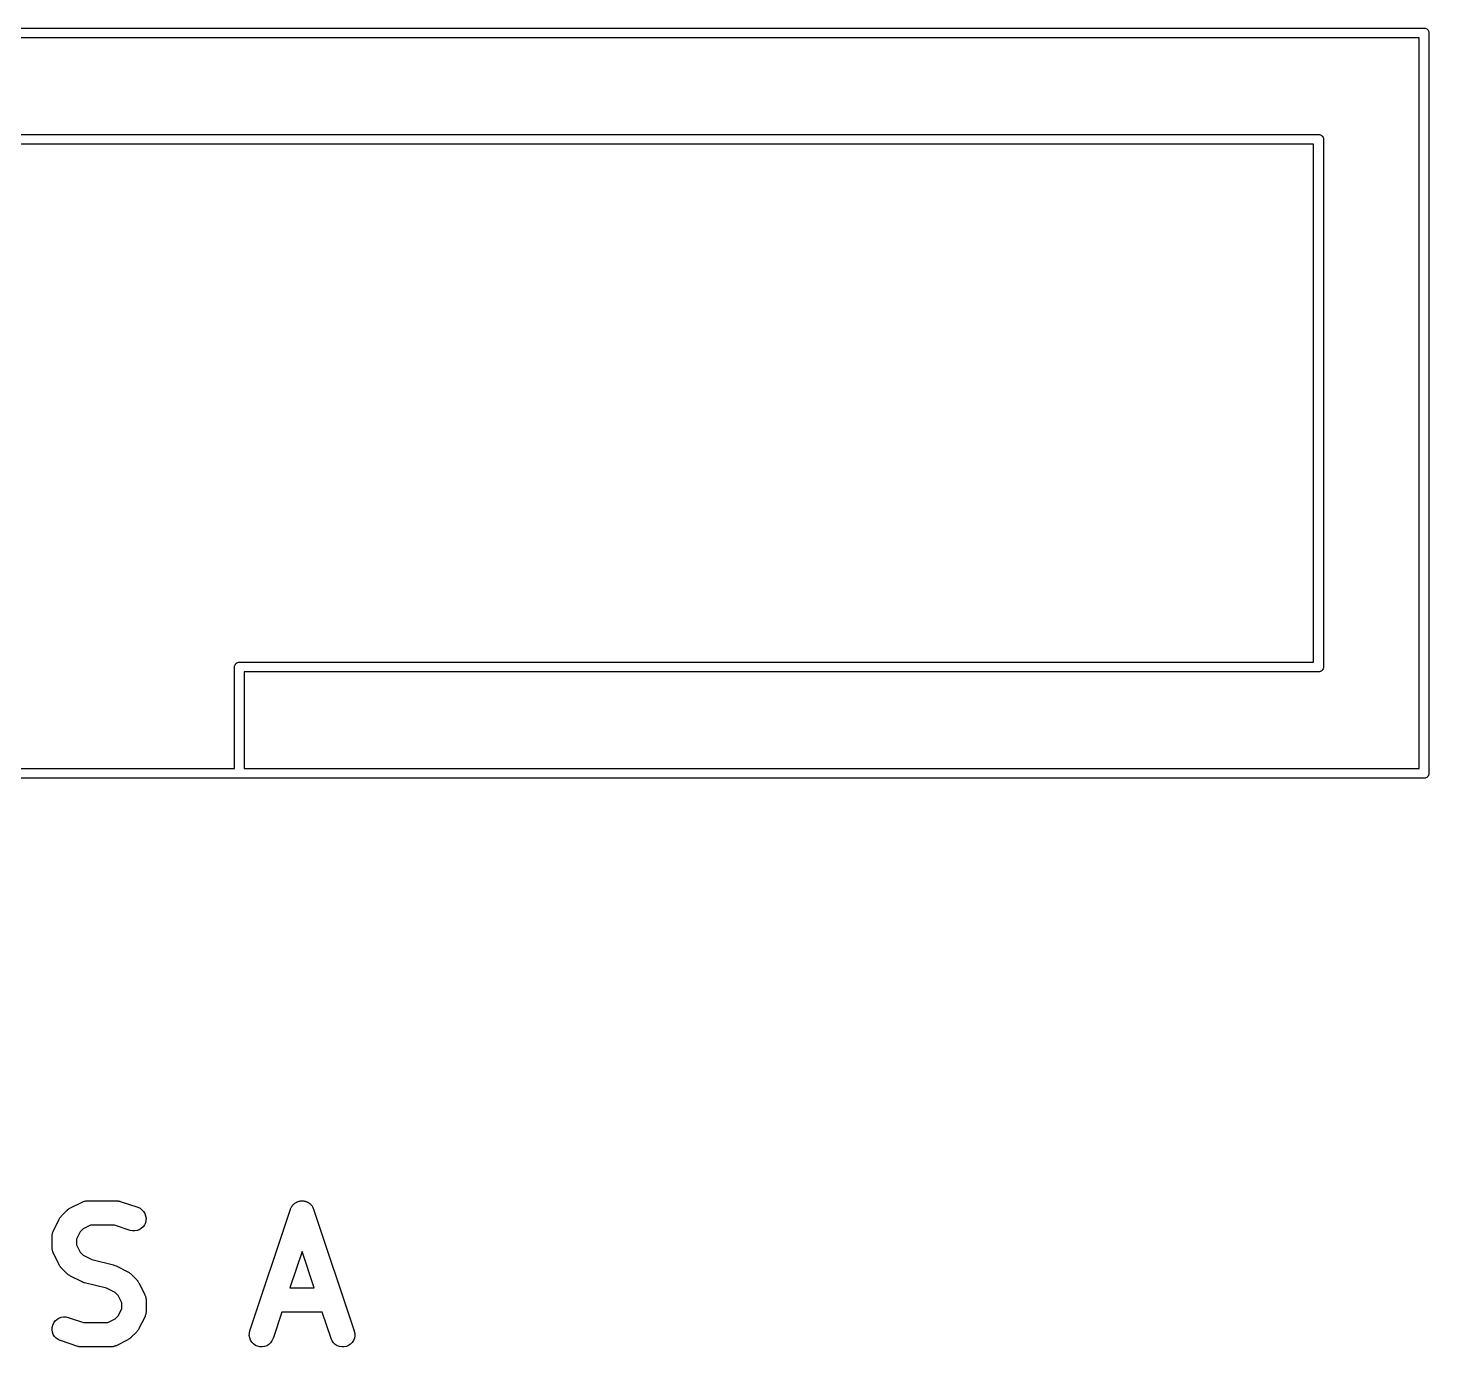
# Model space of a CAD drawing. Extents: x 0.26 to 6.88, y 0.69 to 3.68.
# Drawn here: x 3.153 to 3.832, y 0.692 to 1.332 of the extents above; entities that cross this region are included whole.
import ezdxf

# ---------------------------------------------------------------- set-up
doc = ezdxf.new("R2010")
doc.units = 0
doc.header["$MEASUREMENT"] = 0
doc.layers.add('BLACK', color=7, linetype='CONTINUOUS')

msp = doc.modelspace()

# ---------------------------------------------------------------- linework, layer by layer
at = {"layer": 'BLACK', "linetype": 'CONTINUOUS'}
for p, q in [((2.52, 1.33189), (3.83, 1.33189)), ((3.83, 1.33189), (3.83012, 1.3319)), ((3.83012, 1.3319), (3.83023, 1.33189)), ((3.83023, 1.33189), (3.83023, 1.33189)), ((3.83023, 1.33189), (3.83058, 1.33186)), ((3.83058, 1.33186), (3.83103, 1.33172)), ((3.83103, 1.33172), (3.83144, 1.3315)), ((3.83144, 1.3315), (3.8318, 1.33121)), ((3.82776, 1.32717), (2.52224, 1.32717)), ((3.82776, 0.972835), (3.82776, 1.32717)), ((3.8318, 1.33121), (3.83209, 1.33085)), ((3.83209, 1.33085), (3.83231, 1.33044)), ((3.83231, 1.33044), (3.83245, 1.32999)), ((3.83245, 1.32999), (3.83249, 1.32953)), ((3.83249, 1.32953), (3.83248, 1.32941)), ((3.83248, 1.32941), (3.83248, 0.970588)), ((2.57118, 1.28031), (3.77882, 1.28031)), ((3.77882, 1.28031), (3.77894, 1.28033)), ((3.77894, 1.28033), (3.77905, 1.28031)), ((3.77905, 1.28031), (3.77905, 1.28031)), ((3.77905, 1.28031), (3.7794, 1.28028)), ((3.7794, 1.28028), (3.77985, 1.28015)), ((3.77985, 1.28015), (3.78026, 1.27993)), ((3.78026, 1.27993), (3.78062, 1.27963)), ((3.78062, 1.27963), (3.78091, 1.27927)), ((3.78091, 1.27927), (3.78113, 1.27886)), ((3.78113, 1.27886), (3.78127, 1.27842)), ((3.78127, 1.27842), (3.78131, 1.27795)), ((3.78131, 1.27795), (3.7813, 1.27784)), ((3.7813, 1.27784), (3.7813, 1.02216)), ((3.77657, 1.27559), (2.57343, 1.27559)), ((3.77657, 1.02441), (3.77657, 1.27559)), ((3.25334, 1.02205), (3.25338, 1.02251)), ((3.25335, 1.02193), (3.25334, 1.02205)), ((3.25335, 0.972835), (3.25335, 1.02193)), ((3.25338, 1.02251), (3.25352, 1.02296)), ((3.25352, 1.02296), (3.25374, 1.02337)), ((3.25374, 1.02337), (3.25403, 1.02373)), ((3.25403, 1.02373), (3.25439, 1.02402)), ((3.25439, 1.02402), (3.2548, 1.02424)), ((3.2548, 1.02424), (3.25525, 1.02438)), ((3.25525, 1.02438), (3.25559, 1.02441)), ((3.25559, 1.02441), (3.25571, 1.02442)), ((3.25571, 1.02442), (3.25582, 1.02441)), ((3.25582, 1.02441), (3.77657, 1.02441)), ((3.77882, 1.01969), (3.25807, 1.01969)), ((3.25807, 1.01969), (3.25807, 0.972835)), ((3.77894, 1.01967), (3.77882, 1.01969)), ((3.7794, 1.01972), (3.77894, 1.01967)), ((3.77985, 1.01985), (3.7794, 1.01972)), ((3.78026, 1.02007), (3.77985, 1.01985)), ((3.78062, 1.02037), (3.78026, 1.02007)), ((3.78091, 1.02073), (3.78062, 1.02037)), ((3.78113, 1.02114), (3.78091, 1.02073)), ((3.78127, 1.02158), (3.78113, 1.02114)), ((3.7813, 1.02193), (3.78127, 1.02158)), ((3.7813, 1.02216), (3.78131, 1.02205)), ((3.78131, 1.02205), (3.7813, 1.02193)), ((3.7813, 1.02193), (3.7813, 1.02193)), ((3.09665, 0.972835), (3.25335, 0.972835)), ((3.25807, 0.972835), (3.82776, 0.972835)), ((3.25559, 0.96811), (3.09441, 0.96811)), ((3.25571, 0.968099), (3.25559, 0.96811)), ((3.25582, 0.96811), (3.25571, 0.968099)), ((3.83, 0.96811), (3.25582, 0.96811)), ((3.83012, 0.968099), (3.83, 0.96811)), ((3.83033, 0.968119), (3.83012, 0.968099)), ((3.83058, 0.968144), (3.83033, 0.968119)), ((3.83103, 0.968279), (3.83058, 0.968144)), ((3.83144, 0.968499), (3.83103, 0.968279)), ((3.8318, 0.968794), (3.83144, 0.968499)), ((3.83209, 0.969154), (3.8318, 0.968794)), ((3.83231, 0.969564), (3.83209, 0.969154)), ((3.83245, 0.970009), (3.83231, 0.969564)), ((3.83249, 0.970472), (3.83245, 0.970009)), ((3.83248, 0.970588), (3.83249, 0.970472)), ((3.17377, 0.75981), (3.17939, 0.762622)), ((3.17939, 0.762622), (3.17946, 0.762658)), ((3.17946, 0.762658), (3.17963, 0.762718)), ((3.17963, 0.762718), (3.17978, 0.7628)), ((3.17978, 0.7628), (3.18017, 0.762916)), ((3.18017, 0.762916), (3.18055, 0.763055)), ((3.18055, 0.763055), (3.18072, 0.763083)), ((3.18072, 0.763083), (3.18088, 0.763133)), ((3.18088, 0.763133), (3.18129, 0.763172)), ((3.18129, 0.763172), (3.18168, 0.763235)), ((3.18168, 0.763235), (3.18186, 0.763228)), ((3.18186, 0.763228), (3.18203, 0.763245)), ((3.18203, 0.763245), (3.19609, 0.763245)), ((3.19609, 0.763245), (3.19617, 0.763245)), ((3.19617, 0.763245), (3.1965, 0.763208)), ((3.1965, 0.763208), (3.19683, 0.763198)), ((3.19683, 0.763198), (3.19707, 0.763144)), ((3.19707, 0.763144), (3.19732, 0.763116)), ((3.19732, 0.763116), (3.19764, 0.763016)), ((3.19764, 0.763016), (3.19796, 0.762942)), ((3.19796, 0.762942), (3.2064, 0.76013)), ((3.28123, 0.760661), (3.28145, 0.761005)), ((3.28145, 0.761005), (3.28157, 0.761127)), ((3.28157, 0.761127), (3.28167, 0.761263)), ((3.28167, 0.761263), (3.28197, 0.76154)), ((3.28197, 0.76154), (3.28225, 0.761835)), ((3.28225, 0.761835), (3.28239, 0.761931)), ((3.28239, 0.761931), (3.28251, 0.762046)), ((3.28251, 0.762046), (3.28286, 0.76226)), ((3.28286, 0.76226), (3.2832, 0.762493)), ((3.2832, 0.762493), (3.28335, 0.762561)), ((3.28335, 0.762561), (3.28349, 0.762649)), ((3.28349, 0.762649), (3.28388, 0.762791)), ((3.28388, 0.762791), (3.28425, 0.762955)), ((3.28425, 0.762955), (3.28442, 0.762991)), ((3.28442, 0.762991), (3.28457, 0.76305)), ((3.28457, 0.76305), (3.28498, 0.763115)), ((3.28498, 0.763115), (3.28538, 0.763203)), ((3.28538, 0.763203), (3.28555, 0.763207)), ((3.28555, 0.763207), (3.28571, 0.763234)), ((3.28571, 0.763234), (3.28612, 0.763219)), ((3.28612, 0.763219), (3.28653, 0.763228)), ((3.28653, 0.763228), (3.2867, 0.763199)), ((3.2867, 0.763199), (3.28686, 0.763193)), ((3.28686, 0.763193), (3.28726, 0.763099)), ((3.28726, 0.763099), (3.28766, 0.763029)), ((3.28766, 0.763029), (3.28782, 0.762968)), ((3.28782, 0.762968), (3.28799, 0.762929)), ((3.28799, 0.762929), (3.28836, 0.76276)), ((3.28836, 0.76276), (3.28874, 0.762613)), ((3.28874, 0.762613), (3.28888, 0.762522)), ((3.28888, 0.762522), (3.28904, 0.762452)), ((3.28904, 0.762452), (3.28937, 0.762214)), ((3.28937, 0.762214), (3.28971, 0.761996)), ((3.28971, 0.761996), (3.28984, 0.761879)), ((3.28984, 0.761879), (3.28997, 0.761781)), ((3.28997, 0.761781), (3.29025, 0.761483)), ((3.29025, 0.761483), (3.29055, 0.761201)), ((3.29055, 0.761201), (3.29065, 0.761063)), ((3.29065, 0.761063), (3.29076, 0.76094)), ((3.29076, 0.76094), (3.29098, 0.760593)), ((3.1655, 0.748732), (3.16831, 0.754356)), ((3.16831, 0.754356), (3.16835, 0.75443)), ((3.16835, 0.75443), (3.16853, 0.754708)), ((3.16853, 0.754708), (3.16869, 0.755001)), ((3.16869, 0.755001), (3.16884, 0.755191)), ((3.16884, 0.755191), (3.16898, 0.755397)), ((3.16898, 0.755397), (3.16921, 0.755635)), ((3.16921, 0.755635), (3.16942, 0.755891)), ((3.16942, 0.755891), (3.17223, 0.758703)), ((3.17223, 0.758703), (3.17229, 0.758761)), ((3.17229, 0.758761), (3.17255, 0.758968)), ((3.17255, 0.758968), (3.17279, 0.759196)), ((3.17279, 0.759196), (3.173, 0.759327)), ((3.173, 0.759327), (3.17319, 0.75948)), ((3.17319, 0.75948), (3.17348, 0.759633)), ((3.17348, 0.759633), (3.17377, 0.75981)), ((3.2064, 0.76013), (3.20647, 0.760103)), ((3.20647, 0.760103), (3.20752, 0.759619)), ((3.20752, 0.759619), (3.20845, 0.758941)), ((3.20845, 0.758941), (3.20923, 0.758095)), ((3.20923, 0.758095), (3.20984, 0.757113)), ((3.20984, 0.757113), (3.21024, 0.756033)), ((3.21024, 0.756033), (3.21042, 0.754895)), ((3.21042, 0.754895), (3.21038, 0.753743)), ((3.26079, 0.700152), (3.28048, 0.759207)), ((3.28048, 0.759207), (3.2805, 0.759285)), ((3.2805, 0.759285), (3.28068, 0.759655)), ((3.28068, 0.759655), (3.28083, 0.760036)), ((3.28083, 0.760036), (3.28092, 0.760178)), ((3.28092, 0.760178), (3.28099, 0.760331)), ((3.28099, 0.760331), (3.28123, 0.760661)), ((3.29098, 0.760593), (3.29121, 0.76026)), ((3.29121, 0.76026), (3.29128, 0.760106)), ((3.29128, 0.760106), (3.29137, 0.759962)), ((3.29137, 0.759962), (3.29152, 0.75958)), ((3.29152, 0.75958), (3.29168, 0.759207)), ((3.29168, 0.759207), (3.31137, 0.700152)), ((3.16496, 0.746918), (3.16501, 0.747319)), ((3.16501, 0.747319), (3.16506, 0.747485)), ((3.16506, 0.747485), (3.16509, 0.747656)), ((3.16509, 0.747656), (3.16523, 0.748033)), ((3.16523, 0.748033), (3.16535, 0.748418)), ((3.16535, 0.748418), (3.16544, 0.74857)), ((3.16544, 0.74857), (3.1655, 0.748732)), ((3.17845, 0.748217), (3.17669, 0.744697)), ((3.1799, 0.749674), (3.17845, 0.748217)), ((3.18342, 0.751434), (3.1799, 0.749674)), ((3.19513, 0.751434), (3.18342, 0.751434)), ((3.20266, 0.748925), (3.19513, 0.751434)), ((3.20378, 0.748669), (3.20266, 0.748925)), ((3.20494, 0.748636), (3.20378, 0.748669)), ((3.20607, 0.748828), (3.20494, 0.748636)), ((3.20715, 0.749236), (3.20607, 0.748828)), ((3.20813, 0.749846), (3.20715, 0.749236)), ((3.20897, 0.750635), (3.20813, 0.749846)), ((3.20964, 0.751572), (3.20897, 0.750635)), ((3.21012, 0.752621), (3.20964, 0.751572)), ((3.21038, 0.753743), (3.21012, 0.752621)), ((3.16488, 0.746174), (3.1649, 0.746346)), ((3.16488, 0.746091), (3.16488, 0.746174)), ((3.16488, 0.740467), (3.16488, 0.746091)), ((3.16489, 0.740294), (3.16488, 0.740467)), ((3.16489, 0.74652), (3.16496, 0.746918)), ((3.1649, 0.746346), (3.16489, 0.74652)), ((3.17669, 0.744697), (3.17669, 0.741861)), ((3.17669, 0.741861), (3.17845, 0.738341)), ((3.16489, 0.74012), (3.16489, 0.740294)), ((3.16495, 0.739721), (3.16489, 0.74012)), ((3.16499, 0.73932), (3.16495, 0.739721)), ((3.16504, 0.739154), (3.16499, 0.73932)), ((3.16507, 0.738982), (3.16504, 0.739154)), ((3.16521, 0.738603), (3.16507, 0.738982)), ((3.16532, 0.738216), (3.16521, 0.738603)), ((3.1654, 0.738063), (3.16532, 0.738216)), ((3.16546, 0.7379), (3.1654, 0.738063)), ((3.1655, 0.737826), (3.16546, 0.7379)), ((3.16831, 0.732201), (3.1655, 0.737826)), ((3.17845, 0.738341), (3.1799, 0.736884)), ((3.1799, 0.736884), (3.18409, 0.73479)), ((3.18409, 0.73479), (3.19471, 0.732135)), ((3.28608, 0.738665), (3.28021, 0.721063)), ((3.29195, 0.721063), (3.28608, 0.738665)), ((3.16849, 0.731921), (3.16831, 0.732201)), ((3.16864, 0.731626), (3.16849, 0.731921)), ((3.16879, 0.731434), (3.16864, 0.731626)), ((3.16893, 0.731226), (3.16879, 0.731434)), ((3.16915, 0.730984), (3.16893, 0.731226)), ((3.16936, 0.730725), (3.16915, 0.730984)), ((3.16942, 0.730667), (3.16936, 0.730725)), ((3.17223, 0.727855), (3.16942, 0.730667)), ((3.17249, 0.727644), (3.17223, 0.727855)), ((3.17272, 0.727413), (3.17249, 0.727644)), ((3.17293, 0.727279), (3.17272, 0.727413)), ((3.17312, 0.727123), (3.17293, 0.727279)), ((3.17341, 0.726966), (3.17312, 0.727123)), ((3.17369, 0.726786), (3.17341, 0.726966)), ((3.19471, 0.732135), (3.19479, 0.732115)), ((3.19479, 0.732115), (3.19482, 0.732105)), ((3.19482, 0.732105), (3.19484, 0.732101)), ((3.19484, 0.732101), (3.19536, 0.731904)), ((3.19536, 0.731904), (3.19587, 0.731712)), ((3.19587, 0.731712), (3.19589, 0.731698)), ((3.19589, 0.731698), (3.19592, 0.731688)), ((3.19592, 0.731688), (3.20154, 0.728876)), ((3.20154, 0.728876), (3.20162, 0.728839)), ((3.20162, 0.728839), (3.2019, 0.728658)), ((3.2019, 0.728658), (3.20219, 0.728501)), ((3.20219, 0.728501), (3.20238, 0.728345)), ((3.20238, 0.728345), (3.20258, 0.728211)), ((3.20258, 0.728211), (3.20282, 0.72798)), ((3.20282, 0.72798), (3.20308, 0.72777)), ((3.20308, 0.72777), (3.20589, 0.724958)), ((3.17377, 0.726748), (3.17369, 0.726786)), ((3.17939, 0.723936), (3.17377, 0.726748)), ((3.17942, 0.723926), (3.17939, 0.723936)), ((3.17944, 0.723912), (3.17942, 0.723926)), ((3.17995, 0.723721), (3.17944, 0.723912)), ((3.18047, 0.723524), (3.17995, 0.723721)), ((3.18049, 0.723519), (3.18047, 0.723524)), ((3.18052, 0.72351), (3.18049, 0.723519)), ((3.1806, 0.723489), (3.18052, 0.72351)), ((3.19122, 0.720834), (3.1806, 0.723489)), ((3.19541, 0.71874), (3.19122, 0.720834)), ((3.20589, 0.724958), (3.20595, 0.724899)), ((3.20595, 0.724899), (3.20616, 0.72464)), ((3.20616, 0.72464), (3.20638, 0.724398)), ((3.20638, 0.724398), (3.20651, 0.724191)), ((3.20651, 0.724191), (3.20667, 0.723998)), ((3.20667, 0.723998), (3.20682, 0.723704)), ((3.20682, 0.723704), (3.207, 0.723423)), ((3.207, 0.723423), (3.20981, 0.717799)), ((3.28021, 0.721063), (3.29195, 0.721063)), ((3.19686, 0.717284), (3.19541, 0.71874)), ((3.19862, 0.713763), (3.19686, 0.717284)), ((3.19862, 0.710927), (3.19862, 0.713763)), ((3.20981, 0.717799), (3.20985, 0.717724)), ((3.20985, 0.717724), (3.20991, 0.717562)), ((3.20991, 0.717562), (3.20999, 0.717408)), ((3.20999, 0.717408), (3.2101, 0.717021)), ((3.2101, 0.717021), (3.21024, 0.716643)), ((3.21024, 0.716643), (3.21027, 0.716471)), ((3.21027, 0.716471), (3.21032, 0.716305)), ((3.21032, 0.716305), (3.21036, 0.715903)), ((3.21036, 0.715903), (3.21042, 0.715504)), ((3.21042, 0.715504), (3.21042, 0.715331)), ((3.21042, 0.715331), (3.21043, 0.715157)), ((3.21043, 0.715157), (3.21043, 0.709533)), ((3.16816, 0.706388), (3.16924, 0.706797)), ((3.16924, 0.706797), (3.17037, 0.706988)), ((3.17037, 0.706988), (3.17153, 0.706955)), ((3.17153, 0.706955), (3.17265, 0.706699)), ((3.17265, 0.706699), (3.18018, 0.70419)), ((3.19541, 0.70595), (3.19686, 0.707407)), ((3.19686, 0.707407), (3.19862, 0.710927)), ((3.20981, 0.706892), (3.207, 0.701268)), ((3.20987, 0.707055), (3.20981, 0.706892)), ((3.20996, 0.707207), (3.20987, 0.707055)), ((3.21008, 0.707591), (3.20996, 0.707207)), ((3.21022, 0.707968), (3.21008, 0.707591)), ((3.21025, 0.70814), (3.21022, 0.707968)), ((3.2103, 0.708305), (3.21025, 0.70814)), ((3.21035, 0.708706), (3.2103, 0.708305)), ((3.21042, 0.709104), (3.21035, 0.708706)), ((3.21043, 0.709451), (3.21041, 0.709278)), ((3.21041, 0.709278), (3.21042, 0.709104)), ((3.21043, 0.709533), (3.21043, 0.709451)), ((3.27628, 0.709252), (3.272, 0.696417)), ((3.29588, 0.709252), (3.27628, 0.709252)), ((3.30016, 0.696417), (3.29588, 0.709252)), ((3.16489, 0.70073), (3.16493, 0.701881)), ((3.16507, 0.699592), (3.16489, 0.70073)), ((3.16493, 0.701881), (3.16519, 0.703003)), ((3.16519, 0.703003), (3.16567, 0.704053)), ((3.16567, 0.704053), (3.16634, 0.704989)), ((3.16634, 0.704989), (3.16718, 0.705778)), ((3.16718, 0.705778), (3.16816, 0.706388)), ((3.18018, 0.70419), (3.19188, 0.70419)), ((3.19188, 0.70419), (3.19541, 0.70595)), ((3.20589, 0.699733), (3.20308, 0.696921)), ((3.2061, 0.699989), (3.20589, 0.699733)), ((3.20633, 0.700227), (3.2061, 0.699989)), ((3.20647, 0.700434), (3.20633, 0.700227)), ((3.20662, 0.700624), (3.20647, 0.700434)), ((3.20678, 0.700916), (3.20662, 0.700624)), ((3.20696, 0.701194), (3.20678, 0.700916)), ((3.207, 0.701268), (3.20696, 0.701194)), ((3.26054, 0.699028), (3.26079, 0.700152)), ((3.31137, 0.700152), (3.31139, 0.700074)), ((3.31139, 0.700074), (3.31163, 0.698946)), ((3.16547, 0.698511), (3.16507, 0.699592)), ((3.16608, 0.697529), (3.16547, 0.698511)), ((3.16686, 0.696683), (3.16608, 0.697529)), ((3.16779, 0.696005), (3.16686, 0.696683)), ((3.16884, 0.695521), (3.16779, 0.696005)), ((3.16891, 0.695494), (3.16884, 0.695521)), ((3.17735, 0.692682), (3.16891, 0.695494)), ((3.19568, 0.692906), (3.19553, 0.692825)), ((3.19585, 0.692966), (3.19568, 0.692906)), ((3.19592, 0.693003), (3.19585, 0.692966)), ((3.20154, 0.695815), (3.19592, 0.693003)), ((3.20183, 0.695991), (3.20154, 0.695815)), ((3.20212, 0.696144), (3.20183, 0.695991)), ((3.20231, 0.696297), (3.20212, 0.696144)), ((3.20252, 0.696428), (3.20231, 0.696297)), ((3.20276, 0.696656), (3.20252, 0.696428)), ((3.20302, 0.696863), (3.20276, 0.696656)), ((3.20308, 0.696921), (3.20302, 0.696863)), ((3.2605, 0.697876), (3.26054, 0.699028)), ((3.26069, 0.69674), (3.2605, 0.697876)), ((3.2611, 0.695662), (3.26069, 0.69674)), ((3.26171, 0.694684), (3.2611, 0.695662)), ((3.2625, 0.693844), (3.26171, 0.694684)), ((3.26344, 0.693172), (3.2625, 0.693844)), ((3.26449, 0.692695), (3.26344, 0.693172)), ((3.26898, 0.692975), (3.2679, 0.692574)), ((3.26996, 0.693579), (3.26898, 0.692975)), ((3.27081, 0.694361), (3.26996, 0.693579)), ((3.27149, 0.695293), (3.27081, 0.694361)), ((3.27197, 0.696339), (3.27149, 0.695293)), ((3.272, 0.696417), (3.27197, 0.696339)), ((3.30063, 0.695364), (3.30016, 0.696417)), ((3.3013, 0.694423), (3.30063, 0.695364)), ((3.30213, 0.693629), (3.3013, 0.694423)), ((3.30311, 0.693012), (3.30213, 0.693629)), ((3.30418, 0.692596), (3.30311, 0.693012)), ((3.30865, 0.693131), (3.30759, 0.692669)), ((3.3096, 0.69379), (3.30865, 0.693131)), ((3.3104, 0.694619), (3.3096, 0.69379)), ((3.31102, 0.695588), (3.3104, 0.694619)), ((3.31144, 0.69666), (3.31102, 0.695588)), ((3.31165, 0.697794), (3.31144, 0.69666)), ((3.31163, 0.698946), (3.31165, 0.697794)), ((3.17767, 0.692608), (3.17735, 0.692682)), ((3.17799, 0.692508), (3.17767, 0.692608)), ((3.17823, 0.692481), (3.17799, 0.692508)), ((3.17847, 0.692426), (3.17823, 0.692481)), ((3.17881, 0.692417), (3.17847, 0.692426)), ((3.17914, 0.69238), (3.17881, 0.692417)), ((3.17922, 0.692379), (3.17914, 0.69238)), ((3.19328, 0.692379), (3.17922, 0.692379)), ((3.19345, 0.692396), (3.19328, 0.692379)), ((3.19363, 0.692389), (3.19345, 0.692396)), ((3.19402, 0.692452), (3.19363, 0.692389)), ((3.19443, 0.692492), (3.19402, 0.692452)), ((3.19459, 0.692542), (3.19443, 0.692492)), ((3.19476, 0.692569), (3.19459, 0.692542)), ((3.19514, 0.692708), (3.19476, 0.692569)), ((3.19553, 0.692825), (3.19514, 0.692708)), ((3.26561, 0.692431), (3.26449, 0.692695)), ((3.26676, 0.692391), (3.26561, 0.692431)), ((3.2679, 0.692574), (3.26676, 0.692391)), ((3.30532, 0.692396), (3.30418, 0.692596)), ((3.30647, 0.692421), (3.30532, 0.692396)), ((3.30759, 0.692669), (3.30647, 0.692421))]:
    msp.add_line(p, q, dxfattribs=at)

doc.saveas('drawing.dxf')
